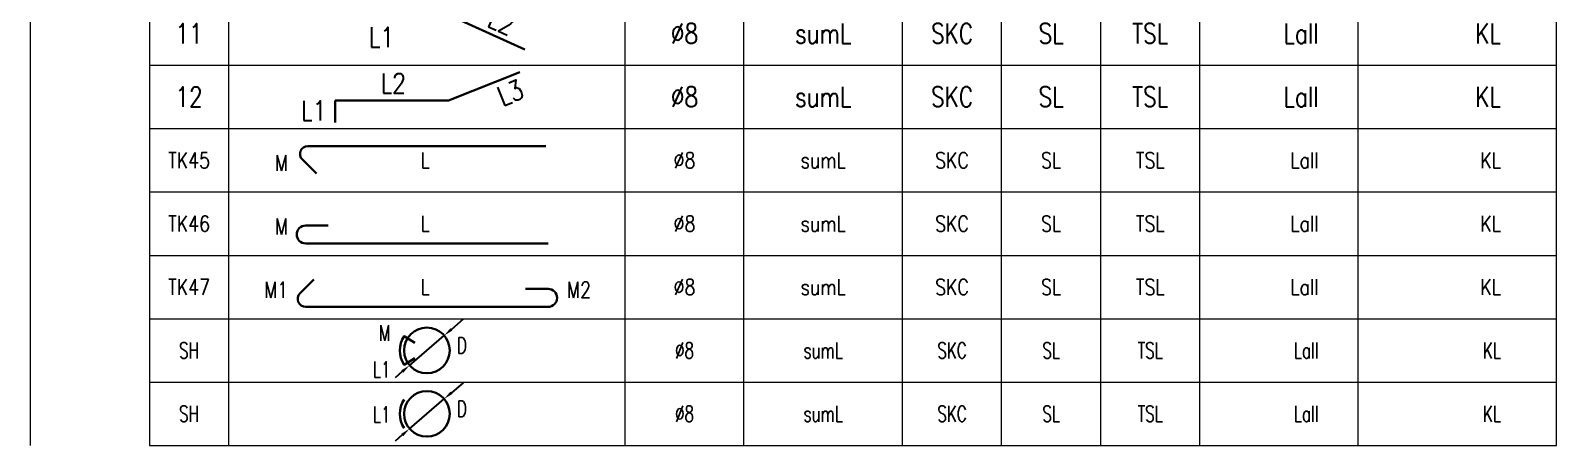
# Model space of a CAD drawing. Header units: millimetres. Extents: x -16234 to 41958, y -634 to 22853.
# Drawn here: x 19809.4 to 20001.9, y 5585.5 to 5637.8 of the extents above; entities that cross this region are included whole.
import ezdxf
from ezdxf.enums import TextEntityAlignment as Align

# ---------------------------------------------------------------- set-up
doc = ezdxf.new("R2010")
doc.units = ezdxf.units.MM
for name, color, linetype, lineweight in [('DCE_BaoBeTong', 11, 'Continuous', 20), ('Dce_text', 2, 'Continuous', 30), ('DCE_ThepChu', 1, 'Continuous', 35)]:
    doc.layers.add(name, color=color, linetype=linetype, lineweight=lineweight)
doc.styles.add('Dce_Text', font='simplex.shx', dxfattribs={"width": 0.8, "bigfont": 'vtxt.shx'})

# ---------------------------------------------------------------- blocks, each defined once
blk = doc.blocks.new('TK11A')
at = {"layer": 'DCE_BaoBeTong'}
for p, q in [((0, -8), (0, 0)), ((25, -8), (25, 0)), ((75, -8), (75, 0)), ((90, -8), (90, 0)), ((110, -8), (110, 0)), ((122.5, -8), (122.5, 0)), ((135, -8), (135, 0)), ((147.5, -8), (147.5, 0)), ((167.5, -8), (167.5, 0))]:
    blk.add_line(p, q, dxfattribs=at)
for points in [[(15, -8), (25, -8), (75, -8), (90, -8), (122.5, -8), (135, -8), (147.5, -8), (167.5, -8), (192.5, -8), (192.5, 0)], [(15, 0), (15, -8)]]:
    blk.add_lwpolyline(points, dxfattribs=at)
at = {"layer": 'DCE_ThepChu'}
for p, q in [((53.46, -2), (34.18, -2)), ((62.35, -6), (53.46, -2))]:
    blk.add_line(p, q, dxfattribs=at)
at = {"layer": 'Dce_text', "color": 2, "style": 'Dce_Text', "width": 0.8}
blk.add_attdef('L2', text='', height=2.5, rotation=336, dxfattribs=at).set_placement((59.43, -2.53), align=Align.MIDDLE_CENTER)
at = {"layer": 'Dce_text', "color": 2, "style": 'Dce_Text', "width": 0.8, "flags": 4}
for tag, p in [('SH', (20, -4)), ('DK', (82.5, -4)), ('sumL', (100, -4)), ('SKC', (116.25, -4)), ('SL', (128.75, -4))]:
    blk.add_attdef(tag, text='', height=2.5, dxfattribs=at).set_placement(p, align=Align.MIDDLE_CENTER)
at = {"layer": 'Dce_text', "color": 2, "style": 'Dce_Text', "width": 0.8}
blk.add_attdef('L1', text='', height=2.5, dxfattribs=at).set_placement((45.85, -4.48), align=Align.MIDDLE_RIGHT)
blk.add_attdef('TSL', text='', height=2.5, dxfattribs=at).set_placement((141.25, -4), align=Align.MIDDLE_CENTER)
at = {"layer": 'Dce_text', "color": 2, "style": 'Dce_Text', "width": 0.8, "flags": 4}
for tag, p in [('Lall', (162.5, -4)), ('KL', (185.5, -4))]:
    blk.add_attdef(tag, text='', height=2.5, dxfattribs=at).set_placement(p, align=Align.MIDDLE_RIGHT)
blk = doc.blocks.new('TK12B')
at = {"layer": 'DCE_BaoBeTong'}
for p, q in [((0, -8), (0, 0)), ((25, -8), (25, 0)), ((75, -8), (75, 0)), ((90, -8), (90, 0)), ((110, -8), (110, 0)), ((122.5, -8), (122.5, 0)), ((135, -8), (135, 0)), ((147.5, -8), (147.5, 0)), ((167.5, -8), (167.5, 0))]:
    blk.add_line(p, q, dxfattribs=at)
for points in [[(15, -8), (25, -8), (75, -8), (90, -8), (122.5, -8), (135, -8), (147.5, -8), (167.5, -8), (192.5, -8), (192.5, 0)], [(15, 0), (15, -8)]]:
    blk.add_lwpolyline(points, dxfattribs=at)
at = {"layer": 'DCE_ThepChu'}
for p, q in [((61.73, -0.86), (52.73, -4.46)), ((52.73, -4.46), (38.43, -4.46)), ((38.43, -4.46), (38.43, -7.22))]:
    blk.add_line(p, q, dxfattribs=at)
at = {"layer": 'Dce_text', "color": 2, "style": 'Dce_Text', "width": 0.8}
for tag, p in [('L2', (45.77, -2.29)), ('TSL', (141.25, -4))]:
    blk.add_attdef(tag, text='', height=2.5, dxfattribs=at).set_placement(p, align=Align.MIDDLE_CENTER)
blk.add_attdef('L3', text='', height=2.5, rotation=22, dxfattribs=at).set_placement((60.52, -3.49), align=Align.MIDDLE_CENTER)
at = {"layer": 'Dce_text', "color": 2, "style": 'Dce_Text', "width": 0.8, "flags": 4}
for tag, p in [('SH', (20, -4)), ('DK', (82.5, -4)), ('sumL', (100, -4)), ('SKC', (116.25, -4)), ('SL', (128.75, -4))]:
    blk.add_attdef(tag, text='', height=2.5, dxfattribs=at).set_placement(p, align=Align.MIDDLE_CENTER)
for tag, p in [('Lall', (162.5, -4)), ('KL', (185.5, -4))]:
    blk.add_attdef(tag, text='', height=2.5, dxfattribs=at).set_placement(p, align=Align.MIDDLE_RIGHT)
at = {"layer": 'Dce_text', "color": 2, "style": 'Dce_Text', "width": 0.8}
blk.add_attdef('L1', text='', height=2.5, dxfattribs=at).set_placement((37.3, -5.73), align=Align.MIDDLE_RIGHT)
blk = doc.blocks.new('TK46')
at = {"layer": 'DCE_BaoBeTong'}
for p, q in [((0, -8), (0, 0)), ((25, -8), (25, 0)), ((75, -8), (75, 0)), ((90, -8), (90, 0)), ((110, -8), (110, 0)), ((122.5, -8), (122.5, 0)), ((135, -8), (135, 0)), ((147.5, -8), (147.5, 0)), ((167.5, -8), (167.5, 0))]:
    blk.add_line(p, q, dxfattribs=at)
for points in [[(15, -8), (25, -8), (75, -8), (90, -8), (122.5, -8), (135, -8), (147.5, -8), (167.5, -8), (192.5, -8), (192.5, 0)], [(15, 0), (15, -8)]]:
    blk.add_lwpolyline(points, dxfattribs=at)
at = {"layer": 'DCE_ThepChu'}
blk.add_lwpolyline([(37.54, -4.23), (34.71, -4.23, 1), (34.71, -6.5), (65.29, -6.5)], format="xyb", dxfattribs=at)
at = {"layer": 'Dce_text', "color": 2, "style": 'Dce_Text', "width": 0.8, "flags": 4}
for tag, p in [('SH', (20, -4)), ('L', (49.79, -4)), ('DK', (82.5, -4)), ('sumL', (100, -4)), ('SKC', (116.25, -4)), ('SL', (128.75, -4))]:
    blk.add_attdef(tag, text='', height=2, dxfattribs=at).set_placement(p, align=Align.MIDDLE_CENTER)
at = {"layer": 'Dce_text', "color": 2, "style": 'Dce_Text', "width": 0.8}
blk.add_attdef('M', text='', height=2, dxfattribs=at).set_placement((32.5, -4.36), align=Align.MIDDLE_RIGHT)
blk.add_attdef('TSL', text='', height=2, dxfattribs=at).set_placement((141.25, -4), align=Align.MIDDLE_CENTER)
at = {"layer": 'Dce_text', "color": 2, "style": 'Dce_Text', "width": 0.8, "flags": 4}
for tag, p in [('Lall', (162.5, -4)), ('KL', (185.5, -4))]:
    blk.add_attdef(tag, text='', height=2, dxfattribs=at).set_placement(p, align=Align.MIDDLE_RIGHT)
blk = doc.blocks.new('TK45')
at = {"layer": 'DCE_BaoBeTong'}
for p, q in [((0, -8), (0, 0)), ((25, -8), (25, 0)), ((75, -8), (75, 0)), ((90, -8), (90, 0)), ((110, -8), (110, 0)), ((122.5, -8), (122.5, 0)), ((135, -8), (135, 0)), ((147.5, -8), (147.5, 0)), ((167.5, -8), (167.5, 0))]:
    blk.add_line(p, q, dxfattribs=at)
for points in [[(15, -8), (25, -8), (75, -8), (90, -8), (122.5, -8), (135, -8), (147.5, -8), (167.5, -8), (192.5, -8), (192.5, 0)], [(15, 0), (15, -8)]]:
    blk.add_lwpolyline(points, dxfattribs=at)
at = {"layer": 'DCE_ThepChu'}
blk.add_line((35, -2.21), (65, -2.21), dxfattribs=at)
blk.add_lwpolyline([(34.29, -3.91), (36.06, -5.68)], dxfattribs=at)
blk.add_arc((35, -3.21), 1, 90, 225, dxfattribs=at)
at = {"layer": 'Dce_text', "color": 2, "style": 'Dce_Text', "width": 0.8, "flags": 4}
for tag, p in [('SH', (20, -4)), ('L', (49.79, -4)), ('DK', (82.5, -4)), ('sumL', (100, -4)), ('SKC', (116.25, -4)), ('SL', (128.75, -4))]:
    blk.add_attdef(tag, text='', height=2, dxfattribs=at).set_placement(p, align=Align.MIDDLE_CENTER)
at = {"layer": 'Dce_text', "color": 2, "style": 'Dce_Text', "width": 0.8}
blk.add_attdef('M', text='', height=2, dxfattribs=at).set_placement((32.5, -4.36), align=Align.MIDDLE_RIGHT)
blk.add_attdef('TSL', text='', height=2, dxfattribs=at).set_placement((141.25, -4), align=Align.MIDDLE_CENTER)
at = {"layer": 'Dce_text', "color": 2, "style": 'Dce_Text', "width": 0.8, "flags": 4}
for tag, p in [('Lall', (162.5, -4)), ('KL', (185.5, -4))]:
    blk.add_attdef(tag, text='', height=2, dxfattribs=at).set_placement(p, align=Align.MIDDLE_RIGHT)
blk = doc.blocks.new('TK47')
at = {"layer": 'DCE_BaoBeTong'}
for p, q in [((0, -8), (0, 0)), ((25, -8), (25, 0)), ((75, -8), (75, 0)), ((90, -8), (90, 0)), ((110, -8), (110, 0)), ((122.5, -8), (122.5, 0)), ((135, -8), (135, 0)), ((147.5, -8), (147.5, 0)), ((167.5, -8), (167.5, 0))]:
    blk.add_line(p, q, dxfattribs=at)
for points in [[(15, -8), (25, -8), (75, -8), (90, -8), (122.5, -8), (135, -8), (147.5, -8), (167.5, -8), (192.5, -8), (192.5, 0)], [(15, 0), (15, -8)]]:
    blk.add_lwpolyline(points, dxfattribs=at)
at = {"layer": 'DCE_ThepChu'}
blk.add_lwpolyline([(35.76, -3.03), (34, -4.79, 0.668179), (34.71, -6.5), (65.29, -6.5, 1), (65.29, -4.23), (62.46, -4.23)], format="xyb", dxfattribs=at)
at = {"layer": 'Dce_text', "color": 2, "style": 'Dce_Text', "width": 0.8, "flags": 4}
for tag, p in [('SH', (20, -4)), ('L', (49.79, -4)), ('DK', (82.5, -4)), ('sumL', (100, -4)), ('SKC', (116.25, -4)), ('SL', (128.75, -4))]:
    blk.add_attdef(tag, text='', height=2, dxfattribs=at).set_placement(p, align=Align.MIDDLE_CENTER)
at = {"layer": 'Dce_text', "color": 2, "style": 'Dce_Text', "width": 0.8}
blk.add_attdef('M1', text='', height=2, dxfattribs=at).set_placement((32.5, -4.36), align=Align.MIDDLE_RIGHT)
blk.add_attdef('M2', text='', height=2, dxfattribs=at).set_placement((67.69, -4.36), align=Align.MIDDLE_LEFT)
blk.add_attdef('TSL', text='', height=2, dxfattribs=at).set_placement((141.25, -4), align=Align.MIDDLE_CENTER)
at = {"layer": 'Dce_text', "color": 2, "style": 'Dce_Text', "width": 0.8, "flags": 4}
for tag, p in [('Lall', (162.5, -4)), ('KL', (185.5, -4))]:
    blk.add_attdef(tag, text='', height=2, dxfattribs=at).set_placement(p, align=Align.MIDDLE_RIGHT)
blk = doc.blocks.new('TK48')
at = {"layer": 'DCE_BaoBeTong'}
for p, q in [((0, -8), (0, 0)), ((25, -8), (25, 0)), ((75, -8), (75, 0)), ((90, -8), (90, 0)), ((110, -8), (110, 0)), ((122.5, -8), (122.5, 0)), ((135, -8), (135, 0)), ((147.5, -8), (147.5, 0)), ((167.5, -8), (167.5, 0))]:
    blk.add_line(p, q, dxfattribs=at)
for points in [[(15, -8), (25, -8), (75, -8), (90, -8), (122.5, -8), (135, -8), (147.5, -8), (167.5, -8), (192.5, -8), (192.5, 0)], [(15, 0), (15, -8)]]:
    blk.add_lwpolyline(points, dxfattribs=at)
at = {"layer": 'Dce_text', "color": 2}
for p, q in [((54.58, -0.07), (53.1, -1.34)), ((47.82, -5.88), (52.18, -2.12)), ((46.9, -6.66), (45.99, -7.44))]:
    blk.add_line(p, q, dxfattribs=at)
for points in [[(52.97, -1.19), (53.23, -1.49), (52.18, -2.12)], [(46.77, -6.51), (47.03, -6.81), (47.82, -5.88)]]:
    blk.add_solid(points, dxfattribs=at)
at = {"layer": 'DCE_ThepChu'}
blk.add_lwpolyline([(48.46, -4.96), (47.12, -5.8, -0.286745), (47.12, -2.2), (48.46, -3.04)], format="xyb", dxfattribs=at)
blk.add_circle((50, -4), 2.88, dxfattribs=at)
at = {"layer": 'Dce_text', "color": 2, "style": 'Dce_Text', "width": 0.7, "flags": 4}
for tag, p in [('M', (45.41, -1.79)), ('Lall', (162.5, -4)), ('KL', (185.5, -4)), ('L1', (45.41, -6.4))]:
    blk.add_attdef(tag, text='', height=2, dxfattribs=at).set_placement(p, align=Align.MIDDLE_RIGHT)
for tag, p in [('SH', (20, -4)), ('DK', (82.5, -4)), ('sumL', (100, -4)), ('SKC', (116.25, -4)), ('SL', (128.75, -4))]:
    blk.add_attdef(tag, text='', height=2, dxfattribs=at).set_placement(p, align=Align.MIDDLE_CENTER)
blk.add_attdef('D', text='', height=2, dxfattribs=at).set_placement((53.8, -3.37), align=Align.MIDDLE_LEFT)
at = {"layer": 'Dce_text', "color": 2, "style": 'Dce_Text', "width": 0.7}
blk.add_attdef('TSL', text='', height=2, dxfattribs=at).set_placement((141.25, -4), align=Align.MIDDLE_CENTER)
blk = doc.blocks.new('TK49')
at = {"layer": 'DCE_BaoBeTong'}
for p, q in [((0, -8), (0, 0)), ((25, -8), (25, 0)), ((75, -8), (75, 0)), ((90, -8), (90, 0)), ((110, -8), (110, 0)), ((122.5, -8), (122.5, 0)), ((135, -8), (135, 0)), ((147.5, -8), (147.5, 0)), ((167.5, -8), (167.5, 0))]:
    blk.add_line(p, q, dxfattribs=at)
for points in [[(15, -8), (25, -8), (75, -8), (90, -8), (122.5, -8), (135, -8), (147.5, -8), (167.5, -8), (192.5, -8), (192.5, 0)], [(15, 0), (15, -8)]]:
    blk.add_lwpolyline(points, dxfattribs=at)
at = {"layer": 'Dce_text', "color": 2}
for p, q in [((54.58, -0.07), (53.1, -1.34)), ((47.82, -5.88), (52.18, -2.12)), ((46.9, -6.66), (45.99, -7.44))]:
    blk.add_line(p, q, dxfattribs=at)
for points in [[(52.97, -1.19), (53.23, -1.49), (52.18, -2.12)], [(46.77, -6.51), (47.03, -6.81), (47.82, -5.88)]]:
    blk.add_solid(points, dxfattribs=at)
at = {"layer": 'DCE_ThepChu'}
blk.add_lwpolyline([(47.12, -5.8, -0.286745), (47.12, -2.2)], format="xyb", dxfattribs=at)
blk.add_circle((50, -4), 2.88, dxfattribs=at)
at = {"layer": 'Dce_text', "color": 2, "style": 'Dce_Text', "width": 0.7, "flags": 4}
for tag, p in [('SH', (20, -4)), ('DK', (82.5, -4)), ('sumL', (100, -4)), ('SKC', (116.25, -4)), ('SL', (128.75, -4))]:
    blk.add_attdef(tag, text='', height=2, dxfattribs=at).set_placement(p, align=Align.MIDDLE_CENTER)
for tag, p in [('L1', (45.41, -4.1)), ('Lall', (162.5, -4)), ('KL', (185.5, -4))]:
    blk.add_attdef(tag, text='', height=2, dxfattribs=at).set_placement(p, align=Align.MIDDLE_RIGHT)
blk.add_attdef('D', text='', height=2, dxfattribs=at).set_placement((53.8, -3.37), align=Align.MIDDLE_LEFT)
at = {"layer": 'Dce_text', "color": 2, "style": 'Dce_Text', "width": 0.7}
blk.add_attdef('TSL', text='', height=2, dxfattribs=at).set_placement((141.25, -4), align=Align.MIDDLE_CENTER)
blk = doc.blocks.new('Block_ALL')
ref = blk.add_blockref('TK11A', (19809.45, 5641.46))
ref.add_attrib('SH', '11', dxfattribs={"layer": 'Dce_text', "color": 2, "height": 2.5, "style": 'Dce_Text', "width": 0.8}).set_placement((19829.45, 5637.46), align=Align.MIDDLE_CENTER)
ref.add_attrib('DK', 'Ø8', dxfattribs={"layer": 'Dce_text', "color": 2, "height": 2.5, "style": 'Dce_Text', "width": 0.8}).set_placement((19891.95, 5637.46), align=Align.MIDDLE_CENTER)
ref.add_attrib('sumL', 'sumL', dxfattribs={"layer": 'Dce_text', "color": 2, "height": 2.5, "style": 'Dce_Text', "width": 0.8}).set_placement((19909.45, 5637.46), align=Align.MIDDLE_CENTER)
ref.add_attrib('SL', 'SL', dxfattribs={"layer": 'Dce_text', "color": 2, "height": 2.5, "style": 'Dce_Text', "width": 0.8}).set_placement((19938.2, 5637.46), align=Align.MIDDLE_CENTER)
ref.add_attrib('SKC', 'SKC', dxfattribs={"layer": 'Dce_text', "color": 2, "height": 2.5, "style": 'Dce_Text', "width": 0.8}).set_placement((19925.7, 5637.46), align=Align.MIDDLE_CENTER)
ref.add_attrib('Lall', 'Lall', dxfattribs={"layer": 'Dce_text', "color": 2, "height": 2.5, "style": 'Dce_Text', "width": 0.8}).set_placement((19971.95, 5637.46), align=Align.MIDDLE_RIGHT)
ref.add_attrib('KL', 'KL', dxfattribs={"layer": 'Dce_text', "color": 2, "height": 2.5, "style": 'Dce_Text', "width": 0.8}).set_placement((19994.95, 5637.46), align=Align.MIDDLE_RIGHT)
ref.add_attrib('L1', 'L1', dxfattribs={"layer": 'Dce_text', "color": 2, "height": 2.5, "style": 'Dce_Text', "width": 0.8}).set_placement((19855.3, 5636.99), align=Align.MIDDLE_RIGHT)
ref.add_attrib('L2', 'L2', dxfattribs={"layer": 'Dce_text', "color": 2, "height": 2.5, "rotation": 336, "style": 'Dce_Text', "width": 0.8}).set_placement((19868.88, 5638.94), align=Align.MIDDLE_CENTER)
ref.add_attrib('TSL', 'TSL', dxfattribs={"layer": 'Dce_text', "color": 2, "height": 2.5, "style": 'Dce_Text', "width": 0.8}).set_placement((19950.7, 5637.46), align=Align.MIDDLE_CENTER)
ref = blk.add_blockref('TK12B', (19809.45, 5633.46))
ref.add_attrib('SH', '12', dxfattribs={"layer": 'Dce_text', "color": 2, "height": 2.5, "style": 'Dce_Text', "width": 0.8}).set_placement((19829.45, 5629.46), align=Align.MIDDLE_CENTER)
ref.add_attrib('DK', 'Ø8', dxfattribs={"layer": 'Dce_text', "color": 2, "height": 2.5, "style": 'Dce_Text', "width": 0.8}).set_placement((19891.95, 5629.46), align=Align.MIDDLE_CENTER)
ref.add_attrib('sumL', 'sumL', dxfattribs={"layer": 'Dce_text', "color": 2, "height": 2.5, "style": 'Dce_Text', "width": 0.8}).set_placement((19909.45, 5629.46), align=Align.MIDDLE_CENTER)
ref.add_attrib('SL', 'SL', dxfattribs={"layer": 'Dce_text', "color": 2, "height": 2.5, "style": 'Dce_Text', "width": 0.8}).set_placement((19938.2, 5629.46), align=Align.MIDDLE_CENTER)
ref.add_attrib('SKC', 'SKC', dxfattribs={"layer": 'Dce_text', "color": 2, "height": 2.5, "style": 'Dce_Text', "width": 0.8}).set_placement((19925.7, 5629.46), align=Align.MIDDLE_CENTER)
ref.add_attrib('Lall', 'Lall', dxfattribs={"layer": 'Dce_text', "color": 2, "height": 2.5, "style": 'Dce_Text', "width": 0.8}).set_placement((19971.95, 5629.46), align=Align.MIDDLE_RIGHT)
ref.add_attrib('KL', 'KL', dxfattribs={"layer": 'Dce_text', "color": 2, "height": 2.5, "style": 'Dce_Text', "width": 0.8}).set_placement((19994.95, 5629.46), align=Align.MIDDLE_RIGHT)
ref.add_attrib('L1', 'L1', dxfattribs={"layer": 'Dce_text', "color": 2, "height": 2.5, "style": 'Dce_Text', "width": 0.8}).set_placement((19846.75, 5627.73), align=Align.MIDDLE_RIGHT)
ref.add_attrib('L2', 'L2', dxfattribs={"layer": 'Dce_text', "color": 2, "height": 2.5, "style": 'Dce_Text', "width": 0.8}).set_placement((19855.21, 5631.17), align=Align.MIDDLE_CENTER)
ref.add_attrib('L3', 'L3', dxfattribs={"layer": 'Dce_text', "color": 2, "height": 2.5, "rotation": 22, "style": 'Dce_Text', "width": 0.8}).set_placement((19869.97, 5629.98), align=Align.MIDDLE_CENTER)
ref.add_attrib('TSL', 'TSL', dxfattribs={"layer": 'Dce_text', "color": 2, "height": 2.5, "style": 'Dce_Text', "width": 0.8}).set_placement((19950.7, 5629.46), align=Align.MIDDLE_CENTER)
ref = blk.add_blockref('TK45', (19809.45, 5625.46))
ref.add_attrib('M', 'M', dxfattribs={"layer": 'Dce_text', "color": 2, "height": 2, "style": 'Dce_Text', "width": 0.8}).set_placement((19841.95, 5621.11), align=Align.MIDDLE_RIGHT)
ref.add_attrib('KL', 'KL', dxfattribs={"layer": 'Dce_text', "color": 2, "height": 2, "style": 'Dce_Text', "width": 0.8}).set_placement((19994.95, 5621.46), align=Align.MIDDLE_RIGHT)
ref.add_attrib('Lall', 'Lall', dxfattribs={"layer": 'Dce_text', "color": 2, "height": 2, "style": 'Dce_Text', "width": 0.8}).set_placement((19971.95, 5621.46), align=Align.MIDDLE_RIGHT)
ref.add_attrib('SKC', 'SKC', dxfattribs={"layer": 'Dce_text', "color": 2, "height": 2, "style": 'Dce_Text', "width": 0.8}).set_placement((19925.7, 5621.46), align=Align.MIDDLE_CENTER)
ref.add_attrib('SL', 'SL', dxfattribs={"layer": 'Dce_text', "color": 2, "height": 2, "style": 'Dce_Text', "width": 0.8}).set_placement((19938.2, 5621.46), align=Align.MIDDLE_CENTER)
ref.add_attrib('sumL', 'sumL', dxfattribs={"layer": 'Dce_text', "color": 2, "height": 2, "style": 'Dce_Text', "width": 0.8}).set_placement((19909.45, 5621.46), align=Align.MIDDLE_CENTER)
ref.add_attrib('DK', 'Ø8', dxfattribs={"layer": 'Dce_text', "color": 2, "height": 2, "style": 'Dce_Text', "width": 0.8}).set_placement((19891.95, 5621.46), align=Align.MIDDLE_CENTER)
ref.add_attrib('L', 'L', dxfattribs={"layer": 'Dce_text', "color": 2, "height": 2, "style": 'Dce_Text', "width": 0.8}).set_placement((19859.24, 5621.46), align=Align.MIDDLE_CENTER)
ref.add_attrib('SH', 'TK45', dxfattribs={"layer": 'Dce_text', "color": 2, "height": 2, "style": 'Dce_Text', "width": 0.8}).set_placement((19829.45, 5621.46), align=Align.MIDDLE_CENTER)
ref.add_attrib('TSL', 'TSL', dxfattribs={"layer": 'Dce_text', "color": 2, "height": 2, "style": 'Dce_Text', "width": 0.8}).set_placement((19950.7, 5621.46), align=Align.MIDDLE_CENTER)
ref = blk.add_blockref('TK46', (19809.45, 5617.46))
ref.add_attrib('M', 'M', dxfattribs={"layer": 'Dce_text', "color": 2, "height": 2, "style": 'Dce_Text', "width": 0.8}).set_placement((19841.95, 5613.11), align=Align.MIDDLE_RIGHT)
ref.add_attrib('KL', 'KL', dxfattribs={"layer": 'Dce_text', "color": 2, "height": 2, "style": 'Dce_Text', "width": 0.8}).set_placement((19994.95, 5613.46), align=Align.MIDDLE_RIGHT)
ref.add_attrib('Lall', 'Lall', dxfattribs={"layer": 'Dce_text', "color": 2, "height": 2, "style": 'Dce_Text', "width": 0.8}).set_placement((19971.95, 5613.46), align=Align.MIDDLE_RIGHT)
ref.add_attrib('SKC', 'SKC', dxfattribs={"layer": 'Dce_text', "color": 2, "height": 2, "style": 'Dce_Text', "width": 0.8}).set_placement((19925.7, 5613.46), align=Align.MIDDLE_CENTER)
ref.add_attrib('SL', 'SL', dxfattribs={"layer": 'Dce_text', "color": 2, "height": 2, "style": 'Dce_Text', "width": 0.8}).set_placement((19938.2, 5613.46), align=Align.MIDDLE_CENTER)
ref.add_attrib('sumL', 'sumL', dxfattribs={"layer": 'Dce_text', "color": 2, "height": 2, "style": 'Dce_Text', "width": 0.8}).set_placement((19909.45, 5613.46), align=Align.MIDDLE_CENTER)
ref.add_attrib('DK', 'Ø8', dxfattribs={"layer": 'Dce_text', "color": 2, "height": 2, "style": 'Dce_Text', "width": 0.8}).set_placement((19891.95, 5613.46), align=Align.MIDDLE_CENTER)
ref.add_attrib('L', 'L', dxfattribs={"layer": 'Dce_text', "color": 2, "height": 2, "style": 'Dce_Text', "width": 0.8}).set_placement((19859.24, 5613.46), align=Align.MIDDLE_CENTER)
ref.add_attrib('SH', 'TK46', dxfattribs={"layer": 'Dce_text', "color": 2, "height": 2, "style": 'Dce_Text', "width": 0.8}).set_placement((19829.45, 5613.46), align=Align.MIDDLE_CENTER)
ref.add_attrib('TSL', 'TSL', dxfattribs={"layer": 'Dce_text', "color": 2, "height": 2, "style": 'Dce_Text', "width": 0.8}).set_placement((19950.7, 5613.46), align=Align.MIDDLE_CENTER)
ref = blk.add_blockref('TK47', (19809.45, 5609.46))
ref.add_attrib('M2', 'M2', dxfattribs={"layer": 'Dce_text', "color": 2, "height": 2, "style": 'Dce_Text', "width": 0.8}).set_placement((19877.14, 5605.11), align=Align.MIDDLE_LEFT)
ref.add_attrib('M1', 'M1', dxfattribs={"layer": 'Dce_text', "color": 2, "height": 2, "style": 'Dce_Text', "width": 0.8}).set_placement((19841.95, 5605.11), align=Align.MIDDLE_RIGHT)
ref.add_attrib('KL', 'KL', dxfattribs={"layer": 'Dce_text', "color": 2, "height": 2, "style": 'Dce_Text', "width": 0.8}).set_placement((19994.95, 5605.46), align=Align.MIDDLE_RIGHT)
ref.add_attrib('Lall', 'Lall', dxfattribs={"layer": 'Dce_text', "color": 2, "height": 2, "style": 'Dce_Text', "width": 0.8}).set_placement((19971.95, 5605.46), align=Align.MIDDLE_RIGHT)
ref.add_attrib('SKC', 'SKC', dxfattribs={"layer": 'Dce_text', "color": 2, "height": 2, "style": 'Dce_Text', "width": 0.8}).set_placement((19925.7, 5605.46), align=Align.MIDDLE_CENTER)
ref.add_attrib('SL', 'SL', dxfattribs={"layer": 'Dce_text', "color": 2, "height": 2, "style": 'Dce_Text', "width": 0.8}).set_placement((19938.2, 5605.46), align=Align.MIDDLE_CENTER)
ref.add_attrib('sumL', 'sumL', dxfattribs={"layer": 'Dce_text', "color": 2, "height": 2, "style": 'Dce_Text', "width": 0.8}).set_placement((19909.45, 5605.46), align=Align.MIDDLE_CENTER)
ref.add_attrib('DK', 'Ø8', dxfattribs={"layer": 'Dce_text', "color": 2, "height": 2, "style": 'Dce_Text', "width": 0.8}).set_placement((19891.95, 5605.46), align=Align.MIDDLE_CENTER)
ref.add_attrib('L', 'L', dxfattribs={"layer": 'Dce_text', "color": 2, "height": 2, "style": 'Dce_Text', "width": 0.8}).set_placement((19859.24, 5605.46), align=Align.MIDDLE_CENTER)
ref.add_attrib('SH', 'TK47', dxfattribs={"layer": 'Dce_text', "color": 2, "height": 2, "style": 'Dce_Text', "width": 0.8}).set_placement((19829.45, 5605.46), align=Align.MIDDLE_CENTER)
ref.add_attrib('TSL', 'TSL', dxfattribs={"layer": 'Dce_text', "color": 2, "height": 2, "style": 'Dce_Text', "width": 0.8}).set_placement((19950.7, 5605.46), align=Align.MIDDLE_CENTER)
ref = blk.add_blockref('TK48', (19809.45, 5601.46))
ref.add_attrib('SH', 'SH', dxfattribs={"layer": 'Dce_text', "color": 2, "height": 2, "style": 'Dce_Text', "width": 0.7}).set_placement((19829.45, 5597.46), align=Align.MIDDLE_CENTER)
ref.add_attrib('D', 'D', dxfattribs={"layer": 'Dce_text', "color": 2, "height": 2, "style": 'Dce_Text', "width": 0.7}).set_placement((19863.25, 5598.09), align=Align.MIDDLE_LEFT)
ref.add_attrib('DK', 'Ø8', dxfattribs={"layer": 'Dce_text', "color": 2, "height": 2, "style": 'Dce_Text', "width": 0.7}).set_placement((19891.95, 5597.46), align=Align.MIDDLE_CENTER)
ref.add_attrib('sumL', 'sumL', dxfattribs={"layer": 'Dce_text', "color": 2, "height": 2, "style": 'Dce_Text', "width": 0.7}).set_placement((19909.45, 5597.46), align=Align.MIDDLE_CENTER)
ref.add_attrib('SL', 'SL', dxfattribs={"layer": 'Dce_text', "color": 2, "height": 2, "style": 'Dce_Text', "width": 0.7}).set_placement((19938.2, 5597.46), align=Align.MIDDLE_CENTER)
ref.add_attrib('SKC', 'SKC', dxfattribs={"layer": 'Dce_text', "color": 2, "height": 2, "style": 'Dce_Text', "width": 0.7}).set_placement((19925.7, 5597.46), align=Align.MIDDLE_CENTER)
ref.add_attrib('Lall', 'Lall', dxfattribs={"layer": 'Dce_text', "color": 2, "height": 2, "style": 'Dce_Text', "width": 0.7}).set_placement((19971.95, 5597.46), align=Align.MIDDLE_RIGHT)
ref.add_attrib('KL', 'KL', dxfattribs={"layer": 'Dce_text', "color": 2, "height": 2, "style": 'Dce_Text', "width": 0.7}).set_placement((19994.95, 5597.46), align=Align.MIDDLE_RIGHT)
ref.add_attrib('TSL', 'TSL', dxfattribs={"layer": 'Dce_text', "color": 2, "height": 2, "style": 'Dce_Text', "width": 0.7}).set_placement((19950.7, 5597.46), align=Align.MIDDLE_CENTER)
ref.add_attrib('M', 'M', dxfattribs={"layer": 'Dce_text', "color": 2, "height": 2, "style": 'Dce_Text', "width": 0.7}).set_placement((19854.86, 5599.67), align=Align.MIDDLE_RIGHT)
ref.add_attrib('L1', 'L1', dxfattribs={"layer": 'Dce_text', "color": 2, "height": 2, "style": 'Dce_Text', "width": 0.7}).set_placement((19854.86, 5595.06), align=Align.MIDDLE_RIGHT)
ref = blk.add_blockref('TK49', (19809.45, 5593.46))
ref.add_attrib('SH', 'SH', dxfattribs={"layer": 'Dce_text', "color": 2, "height": 2, "style": 'Dce_Text', "width": 0.7}).set_placement((19829.45, 5589.46), align=Align.MIDDLE_CENTER)
ref.add_attrib('D', 'D', dxfattribs={"layer": 'Dce_text', "color": 2, "height": 2, "style": 'Dce_Text', "width": 0.7}).set_placement((19863.25, 5590.09), align=Align.MIDDLE_LEFT)
ref.add_attrib('DK', 'Ø8', dxfattribs={"layer": 'Dce_text', "color": 2, "height": 2, "style": 'Dce_Text', "width": 0.7}).set_placement((19891.95, 5589.46), align=Align.MIDDLE_CENTER)
ref.add_attrib('sumL', 'sumL', dxfattribs={"layer": 'Dce_text', "color": 2, "height": 2, "style": 'Dce_Text', "width": 0.7}).set_placement((19909.45, 5589.46), align=Align.MIDDLE_CENTER)
ref.add_attrib('SL', 'SL', dxfattribs={"layer": 'Dce_text', "color": 2, "height": 2, "style": 'Dce_Text', "width": 0.7}).set_placement((19938.2, 5589.46), align=Align.MIDDLE_CENTER)
ref.add_attrib('SKC', 'SKC', dxfattribs={"layer": 'Dce_text', "color": 2, "height": 2, "style": 'Dce_Text', "width": 0.7}).set_placement((19925.7, 5589.46), align=Align.MIDDLE_CENTER)
ref.add_attrib('Lall', 'Lall', dxfattribs={"layer": 'Dce_text', "color": 2, "height": 2, "style": 'Dce_Text', "width": 0.7}).set_placement((19971.95, 5589.46), align=Align.MIDDLE_RIGHT)
ref.add_attrib('KL', 'KL', dxfattribs={"layer": 'Dce_text', "color": 2, "height": 2, "style": 'Dce_Text', "width": 0.7}).set_placement((19994.95, 5589.46), align=Align.MIDDLE_RIGHT)
ref.add_attrib('TSL', 'TSL', dxfattribs={"layer": 'Dce_text', "color": 2, "height": 2, "style": 'Dce_Text', "width": 0.7}).set_placement((19950.7, 5589.46), align=Align.MIDDLE_CENTER)
ref.add_attrib('L1', 'L1', dxfattribs={"layer": 'Dce_text', "color": 2, "height": 2, "style": 'Dce_Text', "width": 0.7}).set_placement((19854.86, 5589.37), align=Align.MIDDLE_RIGHT)

msp = doc.modelspace()

# ---------------------------------------------------------------- block references
msp.add_blockref('Block_ALL', (0, 0))

doc.saveas('drawing.dxf')
